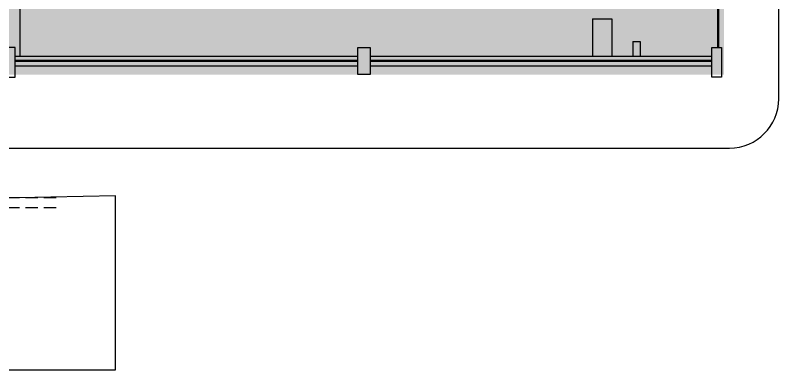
# Model space of a CAD drawing. Header units: metres. Extents: x -331 to 2982, y 362 to 2539.
# Drawn here: x 852.41 to 867.95, y 479.93 to 487.14 of the extents above; entities that cross this region are included whole.
import ezdxf

# ---------------------------------------------------------------- set-up
doc = ezdxf.new("R2010")
doc.units = ezdxf.units.M
doc.linetypes.add('DASHED2', pattern=[0.375, 0.25, -0.125])
doc.layers.add('_salas', color=251, linetype='Continuous', plot=False)
for name, color, linetype in [('ALV', 251, 'Continuous'), ('Div', 251, 'Continuous'), ('Est', 251, 'Continuous'), ('Proj', 251, 'DASHED2'), ('TXT', 251, 'Continuous'), ('vid', 251, 'Continuous'), ('vis', 251, 'Continuous')]:
    doc.layers.add(name, color=color, linetype=linetype)

msp = doc.modelspace()

# ---------------------------------------------------------------- hatches: boundary and pattern name
at = {"layer": '_salas', "transparency": 33554559}
h = msp.add_hatch(color=256, dxfattribs=at)
h.dxf.hatch_style = 1
h.paths.add_polyline_path([(866.834, 485.931), (866.834, 543.231), (854.159, 543.231), (854.159, 542.856), (854.159, 494.406), (852.509, 494.406), (852.509, 499.956), (844.912, 499.956), (844.912, 498.656), (842.959, 498.656), (842.959, 499.956), (823.409, 499.956), (823.409, 492.606), (824.559, 492.606), (824.559, 491.706), (823.546, 491.706), (823.546, 489.806), (818.009, 489.806), (818.009, 489.906), (814.609, 489.906), (814.609, 491.706), (816.416, 491.706), (816.416, 494.656), (803.983, 494.656), (803.983, 486.306), (802.034, 486.306), (802.034, 486.531), (798.959, 486.531), (798.959, 485.931)])

# ---------------------------------------------------------------- linework, layer by layer
at = {"layer": 'ALV', "color": 251}
for p, q in [((852.509, 486.306), (852.509, 494.306)), ((852.509, 486.306), (852.509, 494.056)), ((864.159, 487.066), (864.159, 486.306)), ((864.159, 487.066), (864.549, 487.066)), ((864.549, 487.066), (864.549, 486.306)), ((864.979, 486.606), (865.129, 486.606)), ((864.979, 486.606), (864.979, 486.306)), ((865.129, 486.606), (865.129, 486.306))]:
    msp.add_line(p, q, dxfattribs=at)
at = {"layer": 'ALV'}
for p, q in [((864.159, 487.066), (864.159, 486.306)), ((864.159, 487.066), (864.549, 487.066)), ((864.549, 487.066), (864.549, 486.306)), ((864.979, 486.606), (865.129, 486.606)), ((864.979, 486.606), (864.979, 486.306)), ((865.129, 486.606), (865.129, 486.306))]:
    msp.add_line(p, q, dxfattribs=at)
at = {"layer": 'Div', "color": 230, "linetype": 'Continuous'}
for p, q in [((867.948, 485.438), (867.948, 487.992)), ((822.666, 484.438), (866.948, 484.438))]:
    msp.add_line(p, q, dxfattribs=at)
msp.add_arc((866.948, 485.438), 1, 270, 0, dxfattribs=at)
at = {"layer": 'Est', "color": 251}
for points in [[(852.209, 486.481), (852.209, 485.881), (852.409, 485.881), (852.409, 486.481)], [(859.384, 485.931), (859.384, 486.481), (859.634, 486.481), (859.634, 485.931)]]:
    msp.add_lwpolyline(points, close=True, dxfattribs=at)
at = {"layer": 'Est'}
for points in [[(859.384, 485.931), (859.384, 486.481), (859.634, 486.481), (859.634, 485.931)], [(866.584, 485.881), (866.584, 486.481), (866.784, 486.481), (866.784, 485.881)]]:
    msp.add_lwpolyline(points, close=True, dxfattribs=at)
at = {"layer": 'Proj', "color": 251}
for p, q in [((853.243, 483.424), (851.709, 483.424)), ((853.243, 483.224), (851.827, 483.224))]:
    msp.add_line(p, q, dxfattribs=at)
at = {"layer": 'TXT', "color": 251}
for p, q in [((854.45, 483.466), (852.476, 483.424)), ((854.45, 479.934), (854.45, 483.466)), ((847.577, 479.934), (854.45, 479.934))]:
    msp.add_line(p, q, dxfattribs=at)
at = {"layer": 'vid'}
for p, q in [((866.699, 494.056), (866.699, 486.481)), ((866.719, 494.056), (866.719, 486.481)), ((866.584, 486.216), (859.634, 486.216)), ((866.584, 486.196), (859.634, 486.196)), ((866.584, 486.196), (866.584, 486.216))]:
    msp.add_line(p, q, dxfattribs=at)
at = {"layer": 'vid', "color": 251}
for p, q in [((859.384, 486.216), (852.409, 486.216)), ((859.384, 486.196), (852.409, 486.196)), ((866.584, 486.216), (859.634, 486.216)), ((866.584, 486.196), (859.634, 486.196)), ((866.584, 486.196), (866.584, 486.216))]:
    msp.add_line(p, q, dxfattribs=at)
at = {"layer": 'vis', "color": 251}
for p, q in [((852.409, 486.306), (859.384, 486.306)), ((859.634, 486.306), (866.584, 486.306)), ((852.409, 486.106), (859.384, 486.106)), ((859.634, 486.106), (866.584, 486.106))]:
    msp.add_line(p, q, dxfattribs=at)
at = {"layer": 'vis'}
for p, q in [((859.634, 486.306), (866.584, 486.306)), ((859.634, 486.106), (866.584, 486.106))]:
    msp.add_line(p, q, dxfattribs=at)

doc.saveas('drawing.dxf')
